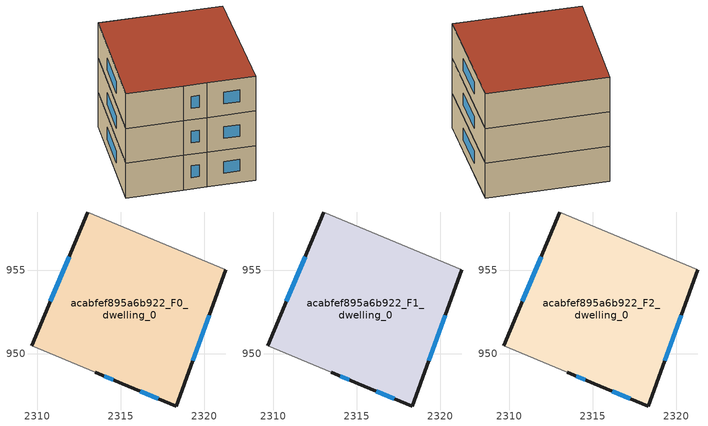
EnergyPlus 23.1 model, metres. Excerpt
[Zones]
acabfef895a6b922_F0_dwelling_0
 floor ground (EU_floor_Construction): 2321.31,955.04 2318.32,946.86 2315.09,948.2 2313.49,948.87 2309.66,950.46 2313.04,958.49 z0
 wall outside (EU_wall_Construction): 2313.04,958.49 2309.66,950.46 / 2313.49,948.87 2315.09,948.2 2318.32,946.86 2321.31,955.04 z0:3
 wall adiabatic (EU_wall_Construction): 2309.66,950.46 2313.49,948.87 / 2321.31,955.04 2313.04,958.49 z0:3
 window (EU_Window_Construction): 2311.92,955.82 2310.79,953.14 / 2319.32,949.59 2320.32,952.32 / 2316.17,947.76 2317.25,947.31 / 2314.03,948.65 2314.56,948.43 z1:2
acabfef895a6b922_F1_dwelling_0
 floor to acabfef895a6b922_F0_dwelling_0 (EU_floor_Construction): 2321.31,955.04 2318.32,946.86 2315.09,948.2 2313.49,948.87 2309.66,950.46 2313.04,958.49 z3
 wall outside (EU_wall_Construction): 2313.04,958.49 2309.66,950.46 / 2313.49,948.87 2315.09,948.2 2318.32,946.86 2321.31,955.04 z3:6
 wall adiabatic (EU_wall_Construction): 2309.66,950.46 2313.49,948.87 / 2321.31,955.04 2313.04,958.49 z3:6
 window (EU_Window_Construction): 2311.92,955.82 2310.79,953.14 / 2319.32,949.59 2320.32,952.32 / 2316.17,947.76 2317.25,947.31 / 2314.03,948.65 2314.56,948.43 z4:5
acabfef895a6b922_F2_dwelling_0
 floor to acabfef895a6b922_F1_dwelling_0 (EU_floor_Construction): 2321.31,955.04 2318.32,946.86 2315.09,948.2 2313.49,948.87 2309.66,950.46 2313.04,958.49 z6
 wall outside (EU_wall_Construction): 2313.04,958.49 2309.66,950.46 / 2313.49,948.87 2315.09,948.2 2318.32,946.86 2321.31,955.04 z6:9
 wall adiabatic (EU_wall_Construction): 2309.66,950.46 2313.49,948.87 / 2321.31,955.04 2313.04,958.49 z6:9
 window (EU_Window_Construction): 2311.92,955.82 2310.79,953.14 / 2319.32,949.59 2320.32,952.32 / 2316.17,947.76 2317.25,947.31 / 2314.03,948.65 2314.56,948.43 z7:8
 roof outside (EU_roof_Construction): 2318.32,946.86 2321.31,955.04 2313.04,958.49 2309.66,950.46 2313.49,948.87 2315.09,948.2 z9
[Building]
EU S2 Campaign: North Axis=0; Terrain=City; Solar Distribution=FullExterior
[Site:Location]
Bologna: Latitude=44.5; Longitude=11.25; Time Zone=1; Elevation=37
[SizingPeriod:WeatherFileDays]
AnnualSizingPeriod: Begin Month=1; Begin Day of Month=1; End Month=12; End Day of Month=31; Day of Week for Start Day=Monday; Use Weather File Daylight Saving Period=No; Use Weather File Rain and Snow Indicators=No
[MATERIAL]
EU_InternalMass_Material: Roughness=MediumRough; Thickness=0.1; Conductivity=1; Density=1800; Specific Heat=900; Thermal Absorptance=0.9; Solar Absorptance=0.7; Visible Absorptance=0.7
[MATERIAL:NOMASS] Roughness=MediumRough; Thermal Absorptance=0.9; Solar Absorptance=0.7; Visible Absorptance=0.7
Name | Thermal Resistance
EU_wall_NoMass | 0.937881
EU_roof_NoMass | 0.548572
EU_floor_NoMass | 0.71348
[WINDOWMATERIAL:SIMPLEGLAZINGSYSTEM]
EU_Window_SimpleGlazing: UFactor=4.25633; Solar Heat Gain Coefficient=0.85; Visible Transmittance=0.85
[CONSTRUCTION]
EU_wall_Construction: EU_wall_NoMass
EU_roof_Construction: EU_roof_NoMass
EU_floor_Construction: EU_floor_NoMass
EU_Window_Construction: EU_Window_SimpleGlazing
EU_InternalMass_Construction: EU_InternalMass_Material
[ZONE] Type=1; Multiplier=1; Ceiling Height=autocalculate; Floor Area=autocalculate; Part of Total Floor Area=Yes
Name | Volume
acabfef895a6b922_F0_dwelling_0 | 239.504
acabfef895a6b922_F1_dwelling_0; acabfef895a6b922_F2_dwelling_0 | 239.503
[INTERNALMASS] Construction=EU_InternalMass_Construction; Surface Area=79.8344
Name | Zone or ZoneList
acabfef895a6b922_F0_dwelling_0_EU_InternalMass | acabfef895a6b922_F0_dwelling_0
acabfef895a6b922_F1_dwelling_0_EU_InternalMass | acabfef895a6b922_F1_dwelling_0
acabfef895a6b922_F2_dwelling_0_EU_InternalMass | acabfef895a6b922_F2_dwelling_0
[OTHEREQUIPMENT] Fuel Type=Electricity; Design Level Calculation Method=Watts/Area; Power per Zone Floor Area=1; Fraction Latent=0; Fraction Radiant=0; Fraction Lost=0; Carbon Dioxide Generation Rate=0; EndUse Subcategory=EU_Step8_InternalGains
Name | Zone or ZoneList or Space or SpaceList | Schedule
EU_Step8_InternalGain_acabfef895a6b922_F0_dwelling_0_f000 | acabfef895a6b922_F0_dwelling_0 | EU_Step8_GainSchedule_acabfef895a6b922_F0_dwelling_0_f000
EU_Step8_InternalGain_acabfef895a6b922_F1_dwelling_0_f000 | acabfef895a6b922_F1_dwelling_0 | EU_Step8_GainSchedule_acabfef895a6b922_F1_dwelling_0_f000
EU_Step8_InternalGain_acabfef895a6b922_F2_dwelling_0_f000 | acabfef895a6b922_F2_dwelling_0 | EU_Step8_GainSchedule_acabfef895a6b922_F2_dwelling_0_f000
[ZONEVENTILATION:DESIGNFLOWRATE] Schedule=EU_AlwaysOn; Design Flow Rate Calculation Method=AirChanges/Hour; Air Changes per Hour=0.687892; Ventilation Type=Natural; Fan Pressure Rise=0; Fan Total Efficiency=1; Constant Term Coefficient=1; Temperature Term Coefficient=0; Velocity Term Coefficient=0; Velocity Squared Term Coefficient=0; Minimum Indoor Temperature=-100; Maximum Indoor Temperature=100; Delta Temperature=-100; Minimum Outdoor Temperature=-100; Maximum Outdoor Temperature=100; Maximum Wind Speed=40
Name | Zone or ZoneList or Space or SpaceList
EU_ConstantAir_acabfef895a6b922_F0_dwelling_0 | acabfef895a6b922_F0_dwelling_0
EU_ConstantAir_acabfef895a6b922_F1_dwelling_0 | acabfef895a6b922_F1_dwelling_0
EU_ConstantAir_acabfef895a6b922_F2_dwelling_0 | acabfef895a6b922_F2_dwelling_0
[HVACTEMPLATE:THERMOSTAT] Constant Heating Setpoint=20; Constant Cooling Setpoint=50
EU_HeatOnly_acabfef895a6b922_F0_dwelling_0; EU_HeatOnly_acabfef895a6b922_F1_dwelling_0; EU_HeatOnly_acabfef895a6b922_F2_dwelling_0
[HVACTEMPLATE:ZONE:IDEALLOADSAIRSYSTEM] System Availability Schedule=EU_AlwaysOn; Maximum Heating Supply Air Temperature=50; Minimum Cooling Supply Air Temperature=13; Maximum Heating Supply Air Humidity Ratio=0.0156; Minimum Cooling Supply Air Humidity Ratio=0.0077; Heating Limit=NoLimit; Cooling Limit=NoLimit; Heating Availability Schedule=EU_AlwaysOn; Cooling Availability Schedule=EU_CoolingOff; Dehumidification Control Type=ConstantSensibleHeatRatio; Cooling Sensible Heat Ratio=0.7; Dehumidification Setpoint=60; Humidification Control Type=None; Humidification Setpoint=30; Outdoor Air Method=None; Outdoor Air Flow Rate per Person=0.00944; Outdoor Air Flow Rate per Zone Floor Area=0; Outdoor Air Flow Rate per Zone=0; Demand Controlled Ventilation Type=None; Outdoor Air Economizer Type=NoEconomizer; Heat Recovery Type=None; Sensible Heat Recovery Effectiveness=0.7; Latent Heat Recovery Effectiveness=0.65
Name | Template Thermostat
acabfef895a6b922_F0_dwelling_0 | EU_HeatOnly_acabfef895a6b922_F0_dwelling_0
acabfef895a6b922_F1_dwelling_0 | EU_HeatOnly_acabfef895a6b922_F1_dwelling_0
acabfef895a6b922_F2_dwelling_0 | EU_HeatOnly_acabfef895a6b922_F2_dwelling_0
[SIZING:ZONE] Zone Cooling Design Supply Air Temperature Input Method=SupplyAirTemperature; Zone Cooling Design Supply Air Temperature=13; Zone Heating Design Supply Air Temperature Input Method=SupplyAirTemperature; Zone Heating Design Supply Air Temperature=50; Zone Cooling Design Supply Air Humidity Ratio=0.008; Zone Heating Design Supply Air Humidity Ratio=0.008; Cooling Design Air Flow Method=DesignDay; Cooling Design Air Flow Rate=0; Cooling Minimum Air Flow per Zone Floor Area=0.000762; Cooling Minimum Air Flow=0; Cooling Minimum Air Flow Fraction=0.2; Heating Design Air Flow Method=DesignDay; Heating Design Air Flow Rate=0; Heating Maximum Air Flow per Zone Floor Area=0.002032; Heating Maximum Air Flow=0.141576; Heating Maximum Air Flow Fraction=0.3; Account for Dedicated Outdoor Air System=No; Dedicated Outdoor Air System Control Strategy=NeutralSupplyAir; Dedicated Outdoor Air Low Setpoint Temperature for Design=autosize; Dedicated Outdoor Air High Setpoint Temperature for Design=autosize; Zone Load Sizing Method=Sensible Load Only No Latent Load; Zone Latent Cooling Design Supply Air Humidity Ratio Input Method=HumidityRatioDifference; Zone Cooling Design Supply Air Humidity Ratio Difference=0.005; Zone Latent Heating Design Supply Air Humidity Ratio Input Method=HumidityRatioDifference; Zone Humidification Design Supply Air Humidity Ratio Difference=0.005
acabfef895a6b922_F0_dwelling_0; acabfef895a6b922_F1_dwelling_0; acabfef895a6b922_F2_dwelling_0
[SCHEDULE:CONSTANT]
Name | Hourly Value
EU_AlwaysOn | 1
EU_CoolingOff | 0
[SCHEDULE:FILE] Column Number=1; Rows to Skip at Top=0; Number of Hours of Data=8760; Column Separator=Comma; Interpolate to Timestep=No; Minutes per Item=60; Adjust Schedule for Daylight Savings=Yes
Name | File
EU_Step8_GainSchedule_acabfef895a6b922_F0_dwelling_0_f000 | ../../schedules/acabfef895a6b922/acabfef895a6b922_F0_dwelling_0_f000_gain.csv
EU_Step8_GainSchedule_acabfef895a6b922_F1_dwelling_0_f000 | ../../schedules/acabfef895a6b922/acabfef895a6b922_F1_dwelling_0_f000_gain.csv
EU_Step8_GainSchedule_acabfef895a6b922_F2_dwelling_0_f000 | ../../schedules/acabfef895a6b922/acabfef895a6b922_F2_dwelling_0_f000_gain.csv
